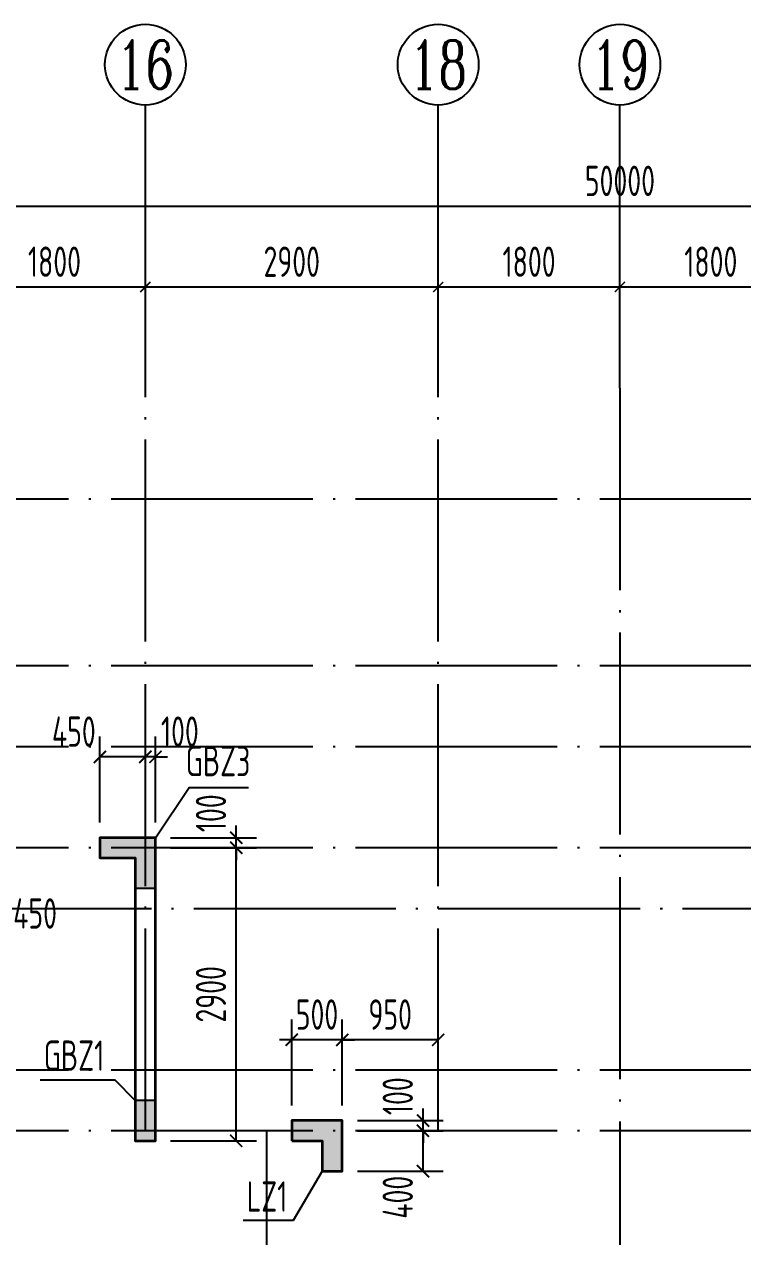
# Model space of a CAD drawing. Extents: x -668857 to 154266, y -275694 to 291306.
# Drawn here: x -320505 to -313389, y -69458 to -57459 of the extents above; entities that cross this region are included whole.
import ezdxf
from ezdxf.enums import TextEntityAlignment as Align

# ---------------------------------------------------------------- set-up
doc = ezdxf.new("R2010")
doc.units = 0
doc.header["$LTSCALE"] = 1000
doc.linetypes.add('DOTE', pattern=[2.42, 2, -0.2, 0.02, -0.2])
doc.layers.get('0').update_dxf_attribs({"linetype": 'CONTINUOUS'})
doc.layers.get('DEFPOINTS').update_dxf_attribs({"linetype": 'CONTINUOUS'})
for name, color, linetype in [('A-AXIS', 1, 'CONTINUOUS'), ('A-DOTE', 10, 'DOTE'), ('AXIS_NUM', 7, 'CONTINUOUS'), ('S-Q墙实线', 6, 'CONTINUOUS'), ('S-Q墙标注', 3, 'CONTINUOUS'), ('S-X详图填充', 252, 'CONTINUOUS'), ('S-X详图实线', 4, 'CONTINUOUS'), ('S-Y一般标注', 3, 'CONTINUOUS'), ('S-Z柱实线', 6, 'CONTINUOUS'), ('S-Z柱编号', 6, 'CONTINUOUS')]:
    doc.layers.add(name, color=color, linetype=linetype)
doc.styles.add('TSSD_Axis', font='complex.shx', dxfattribs={"width": 0.7, "bigfont": 'hztxt.shx'})
doc.styles.add('TSSD_DIMENSION', font='Tssdeng.shx', dxfattribs={"width": 0.7, "bigfont": 'tssdchn.shx'})
doc.styles.add('TSSD_REIN', font='tssdeng.shx', dxfattribs={"width": 0.7, "height": 300, "bigfont": 'tssdchn.shx'})
doc.styles.add('结构文字', font='zstxt.shx', dxfattribs={"width": 0.7, "bigfont": 'zshz.shx'})
doc.dimstyles.new('STRUCK', dxfattribs={"dimtxt": 400, "dimasz": 121, "dimexe": 200, "dimexo": 150, "dimgap": 115, "dimtad": 1, "dimdec": 0, "dimdsep": 46, "dimtxsty": '结构文字', "dimblk": 'ARCHTICK', "dimcen": 400, "dimclrd": 3, "dimclre": 3, "dimclrt": 7, "dimadec": 0, "dimazin": 0, "dimtfac": 1, "dimtdec": 0, "dimtix": 1, "dimtmove": 2, "dimatfit": 3, "dimldrblk": '_DIMX', "dimfxl": 0, "dimtolj": 1, "dimtzin": 0, "dimarcsym": 0})
doc.dimstyles.new('TSSD_100_100', dxfattribs={"dimtxt": 300, "dimasz": 100, "dimexe": 100, "dimexo": 250, "dimgap": 100, "dimtad": 1, "dimdec": 0, "dimzin": 0, "dimdsep": 46, "dimtxsty": 'TSSD_DIMENSION', "dimblk": 'ARCHTICK', "dimcen": 0, "dimdle": 100, "dimclrt": 7, "dimadec": 0, "dimazin": 0, "dimtfac": 1, "dimtdec": 0, "dimtix": 1, "dimtmove": 2, "dimatfit": 3, "dimldrblk": 'ARCHTICK', "dimfxl": 0, "dimtolj": 1, "dimtzin": 0, "dimarcsym": 0})

# ---------------------------------------------------------------- blocks, each defined once
blk = doc.blocks.new('ts_axno')
at = {"color": 0, "linetype": 'ByBlock', "lineweight": -2}
blk.add_circle((0, 0), 0.5, dxfattribs=at)
at = {"color": 0, "linetype": 'ByBlock', "lineweight": -2, "style": 'TSSD_Axis', "width": 0.7}
blk.add_attdef('A', text='', height=0.6, dxfattribs=at).set_placement((0, 0), align=Align.MIDDLE_CENTER)
blk = doc.blocks.new('_ArchTick')
at = {"color": 0, "linetype": 'ByBlock', "const_width": 0.15}
blk.add_lwpolyline([(-0.5, -0.5), (0.5, 0.5)], dxfattribs=at)
blk = doc.blocks.new('*D159')
at = {"layer": 'DEFPOINTS', "color": 0}
for p in [(24900, 19250), (23100, 18250), (24900, 18250)]:
    blk.add_point(p, dxfattribs=at)
at = {"layer": 'S-Y一般标注', "color": 0, "lineweight": -2}
for p, q in [((23100, 18500), (23100, 19350)), ((24900, 18500), (24900, 19350)), ((23000, 19250), (25000, 19250))]:
    blk.add_line(p, q, dxfattribs=at)
at = {"layer": 'S-Y一般标注', "color": 0, "lineweight": -2, "xscale": 100, "yscale": 100, "zscale": 100, "rotation": 180}
blk.add_blockref('_ArchTick', (23100, 19250), dxfattribs=at)
at = {"layer": 'S-Y一般标注', "color": 0, "lineweight": -2, "xscale": 100, "yscale": 100, "zscale": 100}
blk.add_blockref('_ArchTick', (24900, 19250), dxfattribs=at)
at = {"layer": 'S-Y一般标注', "color": 7, "insert": (24000, 19500), "char_height": 300, "attachment_point": 5, "style": 'TSSD_DIMENSION'}
blk.add_mtext('\\A1;1800', dxfattribs=at)
blk = doc.blocks.new('*D160')
at = {"layer": 'DEFPOINTS', "color": 0}
for p in [(27800, 19250), (24900, 18250), (27800, 18250)]:
    blk.add_point(p, dxfattribs=at)
at = {"layer": 'S-Y一般标注', "color": 0, "lineweight": -2}
for p, q in [((24900, 18500), (24900, 19350)), ((27800, 18500), (27800, 19350)), ((24800, 19250), (27900, 19250))]:
    blk.add_line(p, q, dxfattribs=at)
at = {"layer": 'S-Y一般标注', "color": 0, "lineweight": -2, "xscale": 100, "yscale": 100, "zscale": 100, "rotation": 180}
blk.add_blockref('_ArchTick', (24900, 19250), dxfattribs=at)
at = {"layer": 'S-Y一般标注', "color": 0, "lineweight": -2, "xscale": 100, "yscale": 100, "zscale": 100}
blk.add_blockref('_ArchTick', (27800, 19250), dxfattribs=at)
at = {"layer": 'S-Y一般标注', "color": 7, "insert": (26350, 19500), "char_height": 300, "attachment_point": 5, "style": 'TSSD_DIMENSION'}
blk.add_mtext('\\A1;2900', dxfattribs=at)
blk = doc.blocks.new('*D161')
at = {"layer": 'DEFPOINTS', "color": 0}
for p in [(29600, 19250), (27800, 18250), (29600, 18250)]:
    blk.add_point(p, dxfattribs=at)
at = {"layer": 'S-Y一般标注', "color": 0, "lineweight": -2}
for p, q in [((27800, 18500), (27800, 19350)), ((29600, 18500), (29600, 19350)), ((27700, 19250), (29700, 19250))]:
    blk.add_line(p, q, dxfattribs=at)
at = {"layer": 'S-Y一般标注', "color": 0, "lineweight": -2, "xscale": 100, "yscale": 100, "zscale": 100, "rotation": 180}
blk.add_blockref('_ArchTick', (27800, 19250), dxfattribs=at)
at = {"layer": 'S-Y一般标注', "color": 0, "lineweight": -2, "xscale": 100, "yscale": 100, "zscale": 100}
blk.add_blockref('_ArchTick', (29600, 19250), dxfattribs=at)
at = {"layer": 'S-Y一般标注', "color": 7, "insert": (28700, 19500), "char_height": 300, "attachment_point": 5, "style": 'TSSD_DIMENSION'}
blk.add_mtext('\\A1;1800', dxfattribs=at)
blk = doc.blocks.new('*D162')
at = {"layer": 'DEFPOINTS', "color": 0}
for p in [(31400, 19250), (29600, 18250), (31400, 18250)]:
    blk.add_point(p, dxfattribs=at)
at = {"layer": 'S-Y一般标注', "color": 0, "lineweight": -2}
for p, q in [((29600, 18500), (29600, 19350)), ((31400, 18500), (31400, 19350)), ((29500, 19250), (31500, 19250))]:
    blk.add_line(p, q, dxfattribs=at)
at = {"layer": 'S-Y一般标注', "color": 0, "lineweight": -2, "xscale": 100, "yscale": 100, "zscale": 100, "rotation": 180}
blk.add_blockref('_ArchTick', (29600, 19250), dxfattribs=at)
at = {"layer": 'S-Y一般标注', "color": 0, "lineweight": -2, "xscale": 100, "yscale": 100, "zscale": 100}
blk.add_blockref('_ArchTick', (31400, 19250), dxfattribs=at)
at = {"layer": 'S-Y一般标注', "color": 7, "insert": (30500, 19500), "char_height": 300, "attachment_point": 5, "style": 'TSSD_DIMENSION'}
blk.add_mtext('\\A1;1800', dxfattribs=at)
blk = doc.blocks.new('*D173')
at = {"layer": 'DEFPOINTS', "color": 0}
for p in [(54600, 20050), (4600, 18250), (54600, 18250)]:
    blk.add_point(p, dxfattribs=at)
at = {"layer": 'S-Y一般标注', "color": 0, "lineweight": -2}
for p, q in [((4500, 20050), (54700, 20050)), ((4600, 18500), (4600, 20150)), ((54600, 18500), (54600, 20150))]:
    blk.add_line(p, q, dxfattribs=at)
at = {"layer": 'S-Y一般标注', "color": 0, "lineweight": -2, "xscale": 100, "yscale": 100, "zscale": 100, "rotation": 180}
blk.add_blockref('_ArchTick', (4600, 20050), dxfattribs=at)
at = {"layer": 'S-Y一般标注', "color": 0, "lineweight": -2, "xscale": 100, "yscale": 100, "zscale": 100}
blk.add_blockref('_ArchTick', (54600, 20050), dxfattribs=at)
at = {"layer": 'S-Y一般标注', "color": 7, "insert": (29600, 20300), "char_height": 300, "attachment_point": 5, "style": 'TSSD_DIMENSION'}
blk.add_mtext('\\A1;50000', dxfattribs=at)
blk = doc.blocks.new('*D1840')
at = {"layer": 'DEFPOINTS', "color": 0}
for p in [(-319206, -65609), (-318406, -65609), (-319206, -68509)]:
    blk.add_point(p, dxfattribs=at)
at = {"layer": 'S-Q墙标注', "color": 3, "lineweight": -2}
for p, q in [((-319056, -65609), (-318206, -65609)), ((-318406, -68509), (-318406, -65609)), ((-319056, -68509), (-318206, -68509))]:
    blk.add_line(p, q, dxfattribs=at)
at = {"layer": 'S-Q墙标注', "color": 3, "lineweight": -2, "xscale": 121, "yscale": 121, "zscale": 121}
for p, rotation in [((-318406, -65609), 90), ((-318406, -68509), 270)]:
    blk.add_blockref('_ArchTick', p, dxfattribs=dict(at, rotation=rotation))
at = {"layer": 'S-Q墙标注', "color": 7, "insert": (-318656, -67059), "char_height": 300, "attachment_point": 5, "rotation": 90, "style": 'TSSD_REIN'}
blk.add_mtext('\\A1;2900', dxfattribs=at)
blk = doc.blocks.new('_DIMX')
blk.add_line((-150, 0), (150, 0))
at = {"const_width": 50}
blk.add_lwpolyline([(-70, -70), (70, 70)], dxfattribs=at)
blk = doc.blocks.new('*D1841')
at = {"layer": 'DEFPOINTS', "color": 0}
for p in [(-319206, -65509), (-318406, -65509), (-319206, -65609)]:
    blk.add_point(p, dxfattribs=at)
at = {"layer": 'S-Q墙标注', "color": 3, "lineweight": -2}
for p, q in [((-318406, -65509), (-318406, -65388)), ((-319056, -65509), (-318206, -65509)), ((-318406, -65609), (-318406, -65509)), ((-319056, -65609), (-318206, -65609)), ((-318406, -65609), (-318406, -65730))]:
    blk.add_line(p, q, dxfattribs=at)
at = {"layer": 'S-Q墙标注', "color": 3, "lineweight": -2, "xscale": 121, "yscale": 121, "zscale": 121}
for p, rotation in [((-318406, -65509), 270), ((-318406, -65609), 90)]:
    blk.add_blockref('_ArchTick', p, dxfattribs=dict(at, rotation=rotation))
at = {"layer": 'S-Q墙标注', "color": 7, "insert": (-318656, -65267), "char_height": 300, "attachment_point": 5, "rotation": 90, "style": 'TSSD_REIN'}
blk.add_mtext('\\A1;100', dxfattribs=at)
blk = doc.blocks.new('*D1842')
at = {"layer": 'DEFPOINTS', "color": 0}
for p in [(-319306, -64709), (-319306, -65509), (-319206, -65509)]:
    blk.add_point(p, dxfattribs=at)
at = {"layer": 'S-Q墙标注', "color": 3, "lineweight": -2}
for p, q in [((-319306, -65359), (-319306, -64509)), ((-319206, -65359), (-319206, -64509)), ((-319306, -64709), (-319427, -64709)), ((-319206, -64709), (-319306, -64709)), ((-319206, -64709), (-319085, -64709))]:
    blk.add_line(p, q, dxfattribs=at)
at = {"layer": 'S-Q墙标注', "color": 3, "lineweight": -2, "xscale": 121, "yscale": 121, "zscale": 121}
blk.add_blockref('_ArchTick', (-319306, -64709), dxfattribs=at)
at = {"layer": 'S-Q墙标注', "color": 3, "lineweight": -2, "xscale": 121, "yscale": 121, "zscale": 121, "rotation": 180}
blk.add_blockref('_ArchTick', (-319206, -64709), dxfattribs=at)
at = {"layer": 'S-Q墙标注', "color": 7, "insert": (-318964, -64459), "char_height": 300, "attachment_point": 5, "style": 'TSSD_REIN'}
blk.add_mtext('\\A1;100', dxfattribs=at)
blk = doc.blocks.new('*D1843')
at = {"layer": 'DEFPOINTS', "color": 0}
for p in [(-319756, -64709), (-319756, -65509), (-319306, -65509)]:
    blk.add_point(p, dxfattribs=at)
at = {"layer": 'S-Q墙标注', "color": 3, "lineweight": -2}
for p, q in [((-319756, -65359), (-319756, -64509)), ((-319306, -65359), (-319306, -64509)), ((-319306, -64709), (-319756, -64709))]:
    blk.add_line(p, q, dxfattribs=at)
at = {"layer": 'S-Q墙标注', "color": 3, "lineweight": -2, "xscale": 121, "yscale": 121, "zscale": 121, "rotation": 180}
blk.add_blockref('_ArchTick', (-319756, -64709), dxfattribs=at)
at = {"layer": 'S-Q墙标注', "color": 3, "lineweight": -2, "xscale": 121, "yscale": 121, "zscale": 121}
blk.add_blockref('_ArchTick', (-319306, -64709), dxfattribs=at)
at = {"layer": 'S-Q墙标注', "color": 7, "insert": (-320014, -64459), "char_height": 300, "attachment_point": 5, "style": 'TSSD_REIN'}
blk.add_mtext('\\A1;450', dxfattribs=at)
blk = doc.blocks.new('*D1844')
at = {"layer": 'DEFPOINTS', "color": 0}
for p in [(-321106, -65709), (-320656, -65709), (-321106, -66509)]:
    blk.add_point(p, dxfattribs=at)
at = {"layer": 'S-Q墙标注', "color": 3, "lineweight": -2}
for p, q in [((-321106, -65859), (-321106, -66709)), ((-320656, -65859), (-320656, -66709)), ((-320656, -66509), (-321106, -66509))]:
    blk.add_line(p, q, dxfattribs=at)
at = {"layer": 'S-Q墙标注', "color": 3, "lineweight": -2, "xscale": 121, "yscale": 121, "zscale": 121, "rotation": 180}
blk.add_blockref('_ArchTick', (-321106, -66509), dxfattribs=at)
at = {"layer": 'S-Q墙标注', "color": 3, "lineweight": -2, "xscale": 121, "yscale": 121, "zscale": 121}
blk.add_blockref('_ArchTick', (-320656, -66509), dxfattribs=at)
at = {"layer": 'S-Q墙标注', "color": 7, "insert": (-320398, -66259), "char_height": 300, "attachment_point": 5, "style": 'TSSD_REIN'}
blk.add_mtext('\\A1;450', dxfattribs=at)
blk = doc.blocks.new('*D1909')
at = {"layer": 'DEFPOINTS', "color": 0}
for p in [(-317856, -67509), (-317856, -68309), (-317356, -68309)]:
    blk.add_point(p, dxfattribs=at)
at = {"layer": 'S-Q墙标注', "color": 3, "lineweight": -2}
for p, q in [((-317856, -68159), (-317856, -67309)), ((-317356, -68159), (-317356, -67309)), ((-317856, -67509), (-317977, -67509)), ((-317356, -67509), (-317856, -67509)), ((-317356, -67509), (-317235, -67509))]:
    blk.add_line(p, q, dxfattribs=at)
at = {"layer": 'S-Q墙标注', "color": 3, "lineweight": -2, "xscale": 121, "yscale": 121, "zscale": 121}
blk.add_blockref('_ArchTick', (-317856, -67509), dxfattribs=at)
at = {"layer": 'S-Q墙标注', "color": 3, "lineweight": -2, "xscale": 121, "yscale": 121, "zscale": 121, "rotation": 180}
blk.add_blockref('_ArchTick', (-317356, -67509), dxfattribs=at)
at = {"layer": 'S-Q墙标注', "color": 7, "insert": (-317606, -67259), "char_height": 300, "attachment_point": 5, "style": 'TSSD_REIN'}
blk.add_mtext('\\A1;500', dxfattribs=at)
blk = doc.blocks.new('*D1910')
at = {"layer": 'DEFPOINTS', "color": 0}
for p in [(-317356, -68309), (-316556, -68309), (-317356, -68409)]:
    blk.add_point(p, dxfattribs=at)
at = {"layer": 'S-Q墙标注', "color": 3, "lineweight": -2}
for p, q in [((-316556, -68309), (-316556, -68188)), ((-317206, -68309), (-316356, -68309)), ((-316556, -68409), (-316556, -68309)), ((-317206, -68409), (-316356, -68409)), ((-316556, -68409), (-316556, -68530))]:
    blk.add_line(p, q, dxfattribs=at)
at = {"layer": 'S-Q墙标注', "color": 3, "lineweight": -2, "xscale": 121, "yscale": 121, "zscale": 121}
for p, rotation in [((-316556, -68309), 270), ((-316556, -68409), 90)]:
    blk.add_blockref('_ArchTick', p, dxfattribs=dict(at, rotation=rotation))
at = {"layer": 'S-Q墙标注', "color": 7, "insert": (-316806, -68067), "char_height": 300, "attachment_point": 5, "rotation": 90, "style": 'TSSD_REIN'}
blk.add_mtext('\\A1;100', dxfattribs=at)
blk = doc.blocks.new('*D1911')
at = {"layer": 'DEFPOINTS', "color": 0}
for p in [(-317356, -68409), (-316556, -68409), (-317356, -68809)]:
    blk.add_point(p, dxfattribs=at)
at = {"layer": 'S-Q墙标注', "color": 3, "lineweight": -2}
for p, q in [((-317206, -68409), (-316356, -68409)), ((-316556, -68809), (-316556, -68409)), ((-317206, -68809), (-316356, -68809))]:
    blk.add_line(p, q, dxfattribs=at)
at = {"layer": 'S-Q墙标注', "color": 3, "lineweight": -2, "xscale": 121, "yscale": 121, "zscale": 121}
for p, rotation in [((-316556, -68409), 90), ((-316556, -68809), 270)]:
    blk.add_blockref('_ArchTick', p, dxfattribs=dict(at, rotation=rotation))
at = {"layer": 'S-Q墙标注', "color": 7, "insert": (-316806, -69067), "char_height": 300, "attachment_point": 5, "rotation": 90, "style": 'TSSD_REIN'}
blk.add_mtext('\\A1;400', dxfattribs=at)
blk = doc.blocks.new('*D1912')
at = {"layer": 'DEFPOINTS', "color": 0}
for p in [(-317356, -67509), (-317356, -68309), (-316406, -68309)]:
    blk.add_point(p, dxfattribs=at)
at = {"layer": 'S-Q墙标注', "color": 3, "lineweight": -2}
for p, q in [((-317356, -68159), (-317356, -67309)), ((-316406, -68159), (-316406, -67309)), ((-316406, -67509), (-317356, -67509))]:
    blk.add_line(p, q, dxfattribs=at)
at = {"layer": 'S-Q墙标注', "color": 3, "lineweight": -2, "xscale": 121, "yscale": 121, "zscale": 121, "rotation": 180}
blk.add_blockref('_ArchTick', (-317356, -67509), dxfattribs=at)
at = {"layer": 'S-Q墙标注', "color": 3, "lineweight": -2, "xscale": 121, "yscale": 121, "zscale": 121}
blk.add_blockref('_ArchTick', (-316406, -67509), dxfattribs=at)
at = {"layer": 'S-Q墙标注', "color": 7, "insert": (-316881, -67259), "char_height": 300, "attachment_point": 5, "style": 'TSSD_REIN'}
blk.add_mtext('\\A1;950', dxfattribs=at)
blk = doc.blocks.new('20210726.16395156')
at = {"layer": 'A-AXIS'}
for p, q in [((24900, 18249.9), (24900, 21049.9)), ((27800, 18249.9), (27800, 21049.9)), ((29600, 18249.9), (29600, 21049.9))]:
    blk.add_line(p, q, dxfattribs=at)
at = {"layer": 'A-DOTE'}
for p, q in [((24900, 10900), (24900, 18249.9)), ((27800, 10900), (27800, 18249.9)), ((29600, 18249.9), (29600, 3600)), ((55600, 17150), (3600, 17150)), ((55600, 15500), (3600, 15500)), ((55600, 14700), (3600, 14700)), ((55600, 13700), (3600, 13700)), ((3600, 13100.3), (55600, 13100.3)), ((55600, 11500), (3600, 11500)), ((55600, 10900), (3600, 10900)), ((26100, 10900), (26100, 3600))]:
    blk.add_line(p, q, dxfattribs=at)
at = {"layer": 'A-AXIS'}
ref = blk.add_blockref('ts_axno', (24900, 21449.9), dxfattribs=dict(at, xscale=800, yscale=800, zscale=800))
ref.add_attrib('10', '16', dxfattribs={"layer": 'AXIS_NUM', "height": 480, "style": 'TSSD_Axis', "width": 0.7}).set_placement((24900, 21449.9), align=Align.MIDDLE_CENTER)
ref = blk.add_blockref('ts_axno', (27800, 21449.9), dxfattribs=dict(at, xscale=800, yscale=800, zscale=800))
ref.add_attrib('11', '18', dxfattribs={"layer": 'AXIS_NUM', "height": 480, "style": 'TSSD_Axis', "width": 0.7}).set_placement((27800, 21449.9), align=Align.MIDDLE_CENTER)
ref = blk.add_blockref('ts_axno', (29600, 21449.9), dxfattribs=dict(at, xscale=800, yscale=800, zscale=800))
ref.add_attrib('12', '19', dxfattribs={"layer": 'AXIS_NUM', "height": 480, "style": 'TSSD_Axis', "width": 0.7}).set_placement((29600, 21449.9), align=Align.MIDDLE_CENTER)
at = {"layer": 'S-Y一般标注'}
for base, p1, p2, picture, middle in [((54600, 20049.9), (4600, 18249.9), (54600, 18249.9), '*D173', (29600, 20299.9)), ((24900, 19249.9), (23100, 18249.9), (24900, 18249.9), '*D159', (24000, 19499.9)), ((27800, 19249.9), (24900, 18249.9), (27800, 18249.9), '*D160', (26350, 19499.9)), ((29600, 19249.9), (27800, 18249.9), (29600, 18249.9), '*D161', (28700, 19499.9)), ((31400, 19249.9), (29600, 18249.9), (31400, 18249.9), '*D162', (30500, 19499.9))]:
    dim = blk.add_linear_dim(base=base, p1=p1, p2=p2, dimstyle='TSSD_100_100', dxfattribs=at)
    dim.commit()
    dim.dimension.update_dxf_attribs({"geometry": picture, "text_midpoint": middle})

msp = doc.modelspace()

# ---------------------------------------------------------------- hatches: boundary and pattern name
at = {"layer": 'S-X详图填充'}
h = msp.add_hatch(color=256, dxfattribs=at)
h.dxf.hatch_style = 1
h.paths.add_polyline_path([(-319405.91, -66008.61), (-319205.91, -66008.61), (-319205.91, -65508.61), (-319755.91, -65508.61), (-319755.91, -65708.61), (-319405.91, -65708.61)])
h = msp.add_hatch(color=256, dxfattribs=at)
h.dxf.hatch_style = 1
h.paths.add_polyline_path([(-319205.91, -68108.61), (-319405.91, -68108.61), (-319405.91, -68508.61), (-319205.91, -68508.61)])
msp.add_hatch(color=256, dxfattribs=at).paths.add_polyline_path([(-317855.89, -68508.61), (-317555.89, -68508.61), (-317555.89, -68808.61), (-317355.89, -68808.61), (-317355.89, -68308.61), (-317855.89, -68308.61)], flags=0)

# ---------------------------------------------------------------- linework, layer by layer
at = {"layer": 'S-Q墙实线', "lineweight": 35}
msp.add_lwpolyline([(-319205.91, -65508.61), (-319755.91, -65508.61), (-319755.91, -65708.61), (-319405.91, -65708.61), (-319405.91, -68508.61), (-319205.91, -68508.61)], close=True, dxfattribs=at)
at = {"layer": 'S-X详图实线'}
for points in [[(-319405.91, -66008.61), (-319205.91, -66008.61), (-319205.91, -65508.61), (-319755.91, -65508.61), (-319755.91, -65708.61), (-319405.91, -65708.61), (-319405.91, -66008.61)], [(-319205.91, -68108.61), (-319405.91, -68108.61), (-319405.91, -68508.61), (-319205.91, -68508.61), (-319205.91, -68108.61)], [(-317855.89, -68508.61), (-317555.89, -68508.61), (-317555.89, -68808.61), (-317355.89, -68808.61), (-317355.89, -68308.61), (-317855.89, -68308.61), (-317855.89, -68508.61)]]:
    msp.add_lwpolyline(points, close=True, dxfattribs=at)
at = {"layer": 'S-Z柱实线', "lineweight": 35}
msp.add_lwpolyline([(-317855.89, -68508.61), (-317555.89, -68508.61), (-317555.89, -68808.61), (-317355.89, -68808.61), (-317355.89, -68308.61), (-317855.89, -68308.61)], close=True, dxfattribs=at)
at = {"layer": 'S-Z柱编号', "color": 7}
for points in [[(-319205.91, -65508.61), (-318873.47, -65011.98), (-318283.63, -65011.98)], [(-319405.91, -68108.61), (-319605.91, -67908.61), (-320346.24, -67908.61)], [(-317556.04, -68808.74), (-317841.25, -69297.42), (-318336.71, -69297.42)]]:
    msp.add_lwpolyline(points, dxfattribs=at)

# ---------------------------------------------------------------- block references
at = {"layer": 'A-DOTE'}
msp.add_blockref('20210726.16395156', (-344205.9, -79308.66), dxfattribs=at)

# ---------------------------------------------------------------- texts
at = {"layer": 'S-Z柱编号', "color": 7, "style": 'TSSD_REIN', "width": 0.7}
for s, p in [('GBZ3', (-318905.91, -64990.43)), ('GBZ1', (-320311.68, -67905.89)), ('LZ1', (-318302.14, -69299.92))]:
    msp.add_text(s, height=300, dxfattribs=at).set_placement(p, align=Align.BOTTOM_LEFT)

# ---------------------------------------------------------------- dimensions: what is measured, and where the dimension line sits
at = {"layer": 'S-Q墙标注'}
for base, p1, p2, angle, picture, middle in [((-319755.91, -64708.61), (-319305.9, -65508.61), (-319755.91, -65508.61), 180, '*D1843', (-320013.98, -64458.61)), ((-319305.9, -64708.61), (-319205.91, -65508.61), (-319305.9, -65508.61), 180, '*D1842', (-318963.98, -64458.61)), ((-318405.91, -65508.61), (-319205.91, -65608.61), (-319205.91, -65508.61), 90, '*D1841', (-318655.91, -65266.69)), ((-321105.9, -66508.61), (-320655.99, -65708.61), (-321105.9, -65708.61), 180, '*D1844', (-320397.91, -66258.61)), ((-316555.73, -68308.74), (-317355.73, -68408.74), (-317355.73, -68308.74), 90, '*D1910', (-316805.73, -68066.82)), ((-316555.73, -68408.74), (-317355.73, -68808.74), (-317355.73, -68408.74), 90, '*D1911', (-316805.73, -69066.82))]:
    dim = msp.add_linear_dim(base=base, p1=p1, p2=p2, angle=angle, dimstyle='STRUCK', override={"dimtxt": 300, "dimgap": 100, "dimtxsty": 'TSSD_REIN'}, dxfattribs=at)
    dim.commit()
    dim.dimension.update_dxf_attribs({"geometry": picture, "text_midpoint": middle, "dimtype": 160})
for base, p1, p2, angle, picture, middle in [((-318405.91, -65608.61), (-319205.91, -68508.61), (-319205.91, -65608.61), 90, '*D1840', (-318655.91, -67058.61)), ((-317855.89, -67508.74), (-317355.89, -68308.61), (-317855.89, -68308.74), 180, '*D1909', (-317605.89, -67258.74)), ((-317355.89, -67508.74), (-316405.9, -68308.61), (-317355.89, -68308.61), 180, '*D1912', (-316880.89, -67258.74))]:
    dim = msp.add_linear_dim(base=base, p1=p1, p2=p2, angle=angle, dimstyle='STRUCK', override={"dimtxt": 300, "dimgap": 100, "dimtxsty": 'TSSD_REIN'}, dxfattribs=at)
    dim.commit()
    dim.dimension.update_dxf_attribs({"geometry": picture, "text_midpoint": middle})

doc.saveas('drawing.dxf')
